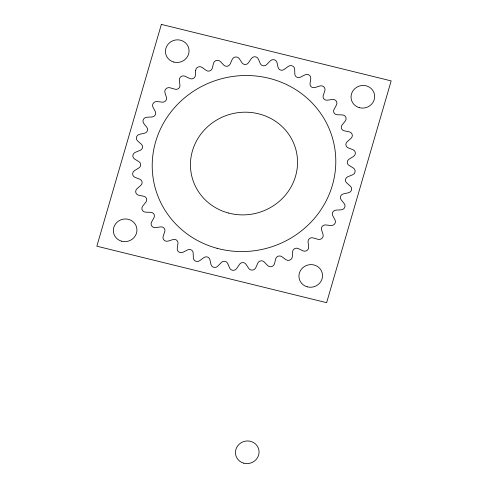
<?xml version="1.0" encoding="UTF-8"?>
<svg xmlns="http://www.w3.org/2000/svg" width="488" height="488" viewBox="0 0 488 488"><rect width="100%" height="100%" fill="white"/><g stroke="black" fill="none" stroke-linecap="round" stroke-linejoin="round"><path stroke-width="0.73" d="M195.676 70.357L195.383 75.365A3.837 3.654 -15.1 0 1 189.759 78.519L185.153 76.268A3.989 3.8 -15.1 0 0 179.328 80.215L179.944 85.174A3.837 3.654 -15.1 0 1 174.954 89.206L169.989 87.767A3.989 3.8 -15.1 0 0 164.944 92.61L166.451 97.368A3.837 3.654 -15.1 0 1 162.248 102.151L157.075 101.565A3.989 3.8 -15.1 0 0 152.964 107.153L155.312 111.569A3.837 3.654 -15.1 0 1 152.024 116.961L146.803 117.248A3.989 3.8 -15.1 0 0 143.746 123.415L146.87 127.356A3.837 3.654 -15.1 0 1 144.594 133.187L139.483 134.34A3.989 3.8 -15.1 0 0 137.573 140.898L141.38 144.234A3.837 3.654 -15.1 0 1 140.184 150.341L135.335 152.317A3.989 3.8 -15.1 0 0 134.639 159.064L139.007 161.705A3.837 3.654 -15.1 0 1 138.928 167.89L134.493 170.635A3.989 3.8 -15.1 0 0 135.023 177.364L139.824 179.23A3.837 3.654 -15.1 0 1 140.867 185.306L136.976 188.74A3.989 3.8 -15.1 0 0 138.72 195.249L143.808 196.28A3.837 3.654 -15.1 0 1 145.936 202.062L142.716 206.076A3.989 3.8 -15.1 0 0 145.619 212.17L150.835 212.329A3.837 3.654 -15.1 0 1 153.988 217.648L151.53 222.119A3.989 3.8 -15.1 0 0 155.507 227.615L160.692 226.902A3.837 3.654 -15.1 0 1 164.779 231.586L163.151 236.387A3.989 3.8 -15.1 0 0 168.079 241.109L173.081 239.547A3.837 3.654 -15.1 0 1 177.968 243.463L177.229 248.435A3.989 3.8 -15.1 0 0 182.963 252.247L187.624 249.886A3.837 3.654 -15.1 0 1 193.169 252.906L193.339 257.908A3.989 3.8 -15.1 0 0 199.696 260.69L203.88 257.597A3.837 3.654 -15.1 0 1 209.913 259.64L210.987 264.514A3.989 3.8 -15.1 0 0 217.782 266.186L221.357 262.452A3.837 3.654 -15.1 0 1 227.695 263.453L229.641 268.052A3.989 3.8 -15.1 0 0 236.656 268.559L239.523 264.301A3.837 3.654 -15.1 0 1 245.97 264.228L248.727 268.412A3.989 3.8 -15.1 0 0 255.761 267.741L257.823 263.093A3.837 3.654 -15.1 0 1 264.185 261.94L267.674 265.588A3.989 3.8 -15.1 0 0 274.506 263.758L275.702 258.853A3.837 3.654 -15.1 0 1 281.783 256.67L285.895 259.659A3.989 3.8 -15.1 0 0 292.324 256.725L292.617 251.723A3.837 3.654 -15.1 0 1 298.241 248.563L302.847 250.814A3.989 3.8 -15.1 0 0 308.672 246.867L308.056 241.908A3.837 3.654 -15.1 0 1 313.046 237.876L318.011 239.315A3.989 3.8 -15.1 0 0 323.056 234.478L321.549 229.714A3.837 3.654 -15.1 0 1 325.752 224.931L330.925 225.517A3.989 3.8 -15.1 0 0 335.036 219.929L332.688 215.513A3.837 3.654 -15.1 0 1 335.976 210.121L341.197 209.834A3.989 3.8 -15.1 0 0 344.254 203.667L341.13 199.732A3.837 3.654 -15.1 0 1 343.406 193.895L348.517 192.742A3.989 3.8 -15.1 0 0 350.427 186.19L346.62 182.847A3.837 3.654 -15.1 0 1 347.816 176.748L352.665 174.765A3.989 3.8 -15.1 0 0 353.361 168.024L348.993 165.377A3.837 3.654 -15.1 0 1 349.072 159.198L353.507 156.447A3.989 3.8 -15.1 0 0 352.976 149.718L348.176 147.852A3.837 3.654 -15.1 0 1 347.133 141.776L351.025 138.348A3.989 3.8 -15.1 0 0 349.28 131.833L344.192 130.808A3.837 3.654 -15.1 0 1 342.064 125.026L345.284 121.006A3.989 3.8 -15.1 0 0 342.381 114.912L337.165 114.753A3.837 3.654 -15.1 0 1 334.012 109.44L336.47 104.963A3.989 3.8 -15.1 0 0 332.493 99.473L327.308 100.18A3.837 3.654 -15.1 0 1 323.221 95.496L324.849 90.701A3.989 3.8 -15.1 0 0 319.921 85.973L314.919 87.535A3.837 3.654 -15.1 0 1 310.032 83.619L310.771 78.647A3.989 3.8 -15.1 0 0 305.037 74.835L300.376 77.202A3.837 3.654 -15.1 0 1 294.831 74.176L294.661 69.174A3.989 3.8 -15.1 0 0 288.304 66.392L284.12 69.485A3.837 3.654 -15.1 0 1 278.087 67.448L277.013 62.568A3.989 3.8 -15.1 0 0 270.218 60.902L266.643 64.63A3.837 3.654 -15.1 0 1 260.305 63.635L258.359 59.036A3.989 3.8 -15.1 0 0 251.344 58.529L248.477 62.781A3.837 3.654 -15.1 0 1 242.03 62.86L239.273 58.67A3.989 3.8 -15.1 0 0 232.239 59.347L230.177 63.995A3.837 3.654 -15.1 0 1 223.815 65.142L220.326 61.494A3.989 3.8 -15.1 0 0 213.494 63.33L212.298 68.228A3.837 3.654 -15.1 0 1 206.217 70.418L202.105 67.423A3.989 3.8 -15.1 0 0 195.676 70.357M161.369 24.4L96.844 246.202L326.631 302.682L391.156 80.88L161.369 24.4M228.299 212.988A53.717 51.173 -15.1 0 0 296.185 150.816A53.717 51.173 -15.1 0 0 207.51 126.819A53.717 51.173 -15.1 0 0 228.299 212.988M217.087 248.313A92.086 87.73 -15.1 0 0 333.463 141.721A92.086 87.73 -15.1 0 0 181.451 100.595A92.086 87.73 -15.1 0 0 217.087 248.313M173.795 62.067A11.846 11.285 -15.1 0 0 188.771 48.349A11.846 11.285 -15.1 0 0 169.208 43.06A11.846 11.285 -15.1 0 0 173.795 62.067M359.394 107.683A11.846 11.285 -15.1 0 0 374.369 93.971A11.846 11.285 -15.1 0 0 354.806 88.676A11.846 11.285 -15.1 0 0 359.394 107.683M121.683 241.212A11.846 11.285 -15.1 0 0 136.652 227.499A11.846 11.285 -15.1 0 0 117.096 222.205A11.846 11.285 -15.1 0 0 121.683 241.212M243.793 463.185A11.846 11.285 -15.1 0 0 258.768 449.472A11.846 11.285 -15.1 0 0 239.205 444.184A11.846 11.285 -15.1 0 0 243.793 463.185M307.281 286.834A11.846 11.285 -15.1 0 0 322.251 273.121A11.846 11.285 -15.1 0 0 302.694 267.827A11.846 11.285 -15.1 0 0 307.281 286.834"/></g></svg>
